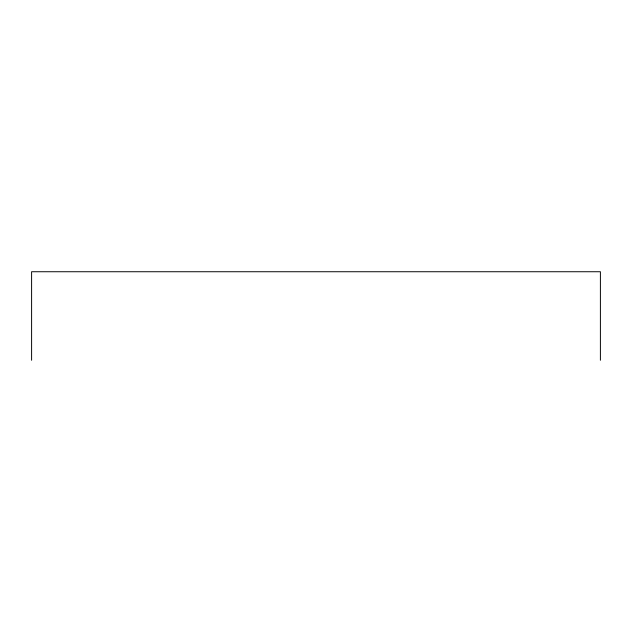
<?xml version="1.0" encoding="UTF-8"?>
<svg xmlns="http://www.w3.org/2000/svg" width="632" height="632" viewBox="0 0 632 632"><rect width="100%" height="100%" fill="white"/><g stroke="black" fill="none" stroke-linecap="round" stroke-linejoin="round"><path stroke-width="0.95" d="M600.4 360.264L600.4 271.736L31.6 271.736L31.6 360.264"/></g></svg>
